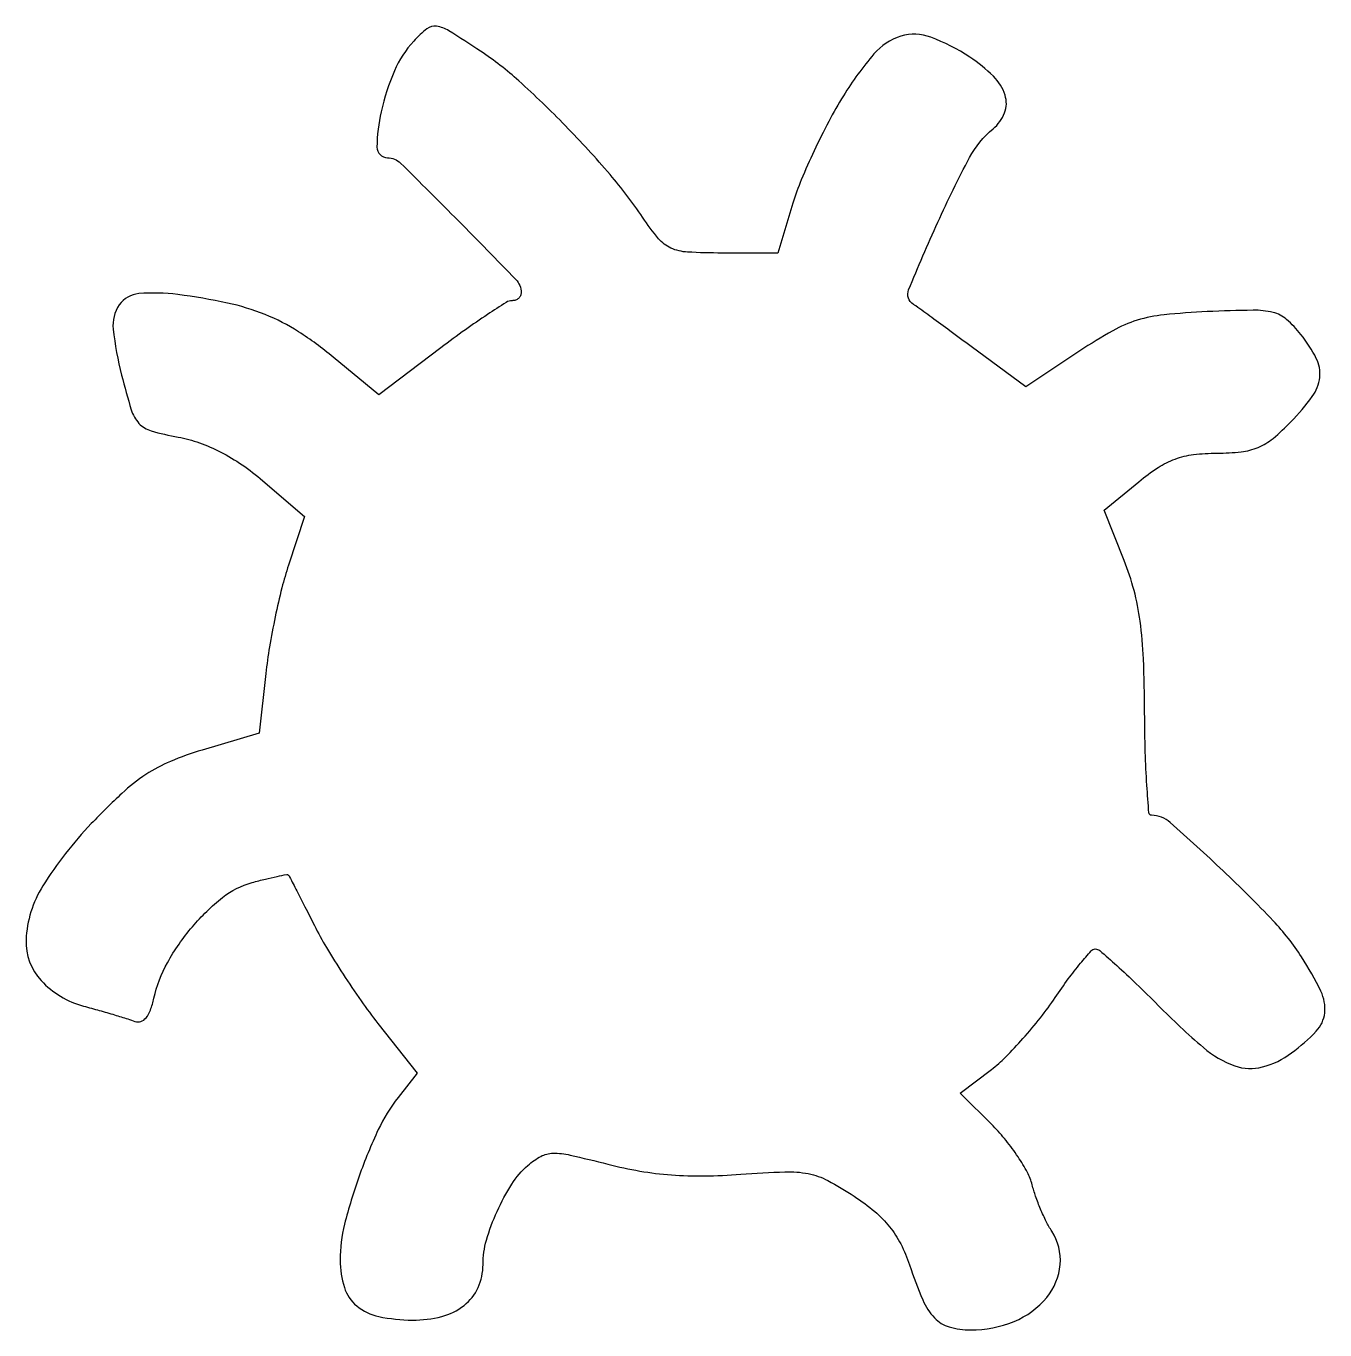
# Model space of a CAD drawing. Extents: x 0 to 136, y 0 to 137.
import ezdxf

# ---------------------------------------------------------------- set-up
doc = ezdxf.new("R2010")
doc.units = 0

msp = doc.modelspace()

# ---------------------------------------------------------------- linework, layer by layer
msp.add_lwpolyline([(40.724591, 135.24817, 0.081538), (38.700591, 132.110154, 0.047296), (37.304646, 127.835001, 0.052652), (36.871289, 124.112168, 0.417345), (37.971644, 123, -0.196919), (39.333879, 122.441856, -0.003069), (45.427598, 116.366809, -0.003095), (51.442616, 110.220534, -0.194503), (52, 108.841894, -0.111721), (51.927331, 108.520728, -0.100099), (51.721806, 108.247306, -0.094521), (51.414562, 108.063883, -0.087655), (51.052958, 108, 0.141379), (50.443686, 107.82421, 0.005555), (48.468435, 106.550031, 0.009466), (46.151919, 104.955188, 0.006507), (43.584471, 103.063936), (37.063026, 98.127871), (32.281513, 102.083278, 0.030705), (28.634065, 104.741196, 0.046486), (25.144928, 106.537484, 0.042621), (21.165542, 107.756858, 0.021242), (15.966742, 108.647507, 0.052113), (11.880805, 108.741759, 0.22391), (9.826223, 107.560958, 0.182333), (9.181401, 105.013536, 0.033844), (10.063765, 100.176816, 0.01233), (11.078729, 96.548578, 0.111263), (11.891277, 95.126273, 0.139875), (13.167019, 94.340252, 0.02333), (16, 93.684107, -0.04008), (18.227289, 93.089069, -0.033607), (20.47183, 92.117876, -0.031557), (22.702682, 90.784736, -0.026478), (24.888872, 89.106571), (29.277744, 85.352286), (27.587985, 80.264899, 0.018694), (26.889824, 77.86678, 0.009697), (26.189229, 74.82701, 0.009628), (25.589491, 71.672387, 0.014441), (25.199113, 68.896929), (24.5, 62.616346), (18.532728, 60.846255, 0.026925), (15.198412, 59.658518, 0.047367), (12.620097, 58.280951, 0.040789), (10.103182, 56.299594, 0.015056), (6.885427, 53.125685, 0.050552), (1.80273, 46.591966, 0.130241), (0.043544, 40.926831, 0.200905), (1.623295, 36.658377, 0.140097), (6.079553, 33.978579, -0.003187), (7.726833, 33.523731, -0.003412), (9.331075, 33.057895, -0.003236), (10.704216, 32.639289, -0.016009), (11.467595, 32.374061, 0.177654), (12.080206, 32.365013, 0.137784), (12.630726, 32.750368, 0.083998), (13.096157, 33.565838, 0.03372), (13.456645, 34.802604, -0.073581), (14.87292, 38.530164, -0.048449), (17.493521, 42.305176, -0.049412), (20.672404, 45.377841, -0.100401), (23.758949, 46.943888, -0.006571), (25.163292, 47.311853, -0.010417), (26.37626, 47.586006, -0.004654), (27.400606, 47.785286, -0.270956), (27.573471, 47.722895, -0.054237), (27.695853, 47.538863, -0.000499), (28.451042, 46.079338, -0.00169), (29.312708, 44.39601, -0.001091), (30.299856, 42.440807, 0.018101), (31.567739, 40.128551, 0.009405), (33.306601, 37.333765, 0.009339), (35.202231, 34.52729, 0.01404), (36.968134, 32.159529), (41.095954, 26.937445), (39.088774, 24.385729, 0.056727), (37.010847, 21.020639, 0.024279), (34.992076, 16.127601, 0.024166), (33.466964, 11.098321, 0.061605), (33, 7.32273, 0.076916), (33.444888, 4.447787, 0.143978), (34.74923, 2.512501, 0.123023), (37.062174, 1.40393, 0.048628), (40.595012, 1.031803, 0.064906), (43.660045, 1.407177, 0.104221), (46.01202, 2.57007, 0.120227), (47.477331, 4.44021, 0.106731), (48, 6.860859, -0.070106), (48.359664, 9.413398, -0.036286), (49.474111, 12.442857, -0.036266), (51.018723, 15.286819, -0.068487), (52.71069, 17.268068, -0.060261), (54.072098, 18.213221, -0.118459), (55.341629, 18.538277, -0.059676), (57.145502, 18.349319, -0.006937), (61.098706, 17.392563, 0.02059), (64.475942, 16.672193, 0.023217), (67.768533, 16.266645, 0.022164), (71.213638, 16.157032, 0.016), (75.054308, 16.328103, -0.009961), (79.689672, 16.590697, -0.057033), (82.141419, 16.400865, -0.074635), (84.187647, 15.67656, -0.0239), (86.966584, 14.022122, -0.028578), (89.111015, 12.419076, -0.048438), (90.67805, 10.818889, -0.051446), (91.844982, 9.019491, -0.037421), (92.769629, 6.818515, 0.019236), (94.156281, 3.149897, 0.088756), (95.38966, 1.254536, 0.135141), (96.92683, 0.315889, 0.070001), (99.172105, 0, 0.096734), (103.739166, 0.89193, 0.124625), (107.172465, 3.414755, 0.152217), (108.576741, 6.860377, 0.166312), (107.703816, 10.355889, -0.028066), (107.12352, 11.373615, -0.015579), (106.526403, 12.672379, -0.015497), (106.002047, 14.029147, -0.024096), (105.643921, 15.230933, 0.0628), (105.149597, 16.517351, 0.023862), (104.15929, 18.169365, 0.023184), (102.899323, 19.882664, 0.026242), (101.534156, 21.399178), (98.096844, 24.836489), (101.360477, 27.325783, 0.033971), (102.853577, 28.634061, 0.014456), (104.675315, 30.572183, 0.014225), (106.506819, 32.759483, 0.018119), (108.062055, 34.881753, -0.009321), (109.434286, 36.825104, -0.013887), (110.712333, 38.467668, -0.008855), (111.825184, 39.771031, -0.205914), (112.256525, 39.974215, -0.188599), (112.735799, 39.805352, -0.004692), (114.510566, 38.245772, -0.009473), (116.569109, 36.330808, -0.006234), (118.867503, 34.053944, 0.021193), (123.605089, 29.63351, 0.09178), (126.918561, 27.712711, 0.151239), (129.803413, 27.591174, 0.094918), (132.872145, 29.063594, 0.043546), (135.457267, 31.347786, 0.165731), (136.34553, 33.276412, 0.140856), (135.941248, 35.539981, 0.028484), (133.914353, 39.133469, 0.047242), (130.942093, 42.924435, 0.013734), (125.67972, 48.171938, 0.007799), (120.12198, 53.256026, 0.183072), (118.162554, 54.000697, -0.390287), (117.894142, 54.248385, -0.00366), (117.678373, 57.158797, -0.009606), (117.513523, 60.62898, -0.005778), (117.444674, 64.750697, 0.008594), (117.318365, 70.40495, 0.023597), (116.972757, 74.380784, 0.031253), (116.331476, 77.604191, 0.030358), (115.2889, 80.754865), (113.188451, 86.009729), (116.822069, 89.004865, -0.028626), (118.856329, 90.494744, -0.056328), (120.64829, 91.387851, -0.057169), (122.576645, 91.850797, -0.030359), (125.031677, 92, 0.027693), (127.58474, 92.141514, 0.072758), (129.35461, 92.604774, 0.072595), (130.919903, 93.556299, 0.027477), (132.803833, 95.297607, 0.034488), (135.040959, 97.949144, 0.130305), (135.82506, 99.954464, 0.147487), (135.465301, 101.939607, 0.048632), (133.849507, 104.464192, 0.048751), (132.342792, 106.036991, 0.118443), (130.921869, 106.765294, 0.063735), (128.82145, 106.998461, 0.00716), (124.012799, 106.849051, 0.013717), (119.480917, 106.518479, 0.049728), (116.651565, 105.946052, 0.053819), (114.105755, 104.850045, 0.018017), (110.647661, 102.729407), (104.968737, 98.958814), (99.234369, 103.189105, 0.000449), (97.013446, 104.824418, 0.000694), (95.090673, 106.233426, 0.000208), (93.418048, 107.454494, 0.021663), (93.18069, 107.612342, -0.369203), (92.676172, 109.135306, -0.009579), (95.734643, 116.23783, -0.016057), (99.071714, 123.009199, -0.097324), (101.531818, 126.026406, 0.127825), (102.74177, 127.707683, 0.172487), (102.793665, 129.566039, 0.120249), (101.571486, 131.545921, 0.048489), (99.087653, 133.560692, 0.056601), (94.990449, 135.649787, 0.165404), (91.862151, 135.745546, 0.14264), (89.029687, 133.887342, 0.038443), (85.831008, 129.5, 0.016547), (84.2961, 126.819428, 0.011747), (82.747314, 123.720313, 0.011876), (81.407221, 120.688614, 0.024546), (80.535338, 118.25), (78.94413, 113), (73.104951, 113, -0.013427), (69.45984, 113.097905, -0.092284), (67.724889, 113.518346, -0.114492), (66.427879, 114.503909, -0.025444), (64.748092, 116.75, 0.029482), (61.334575, 121.238338, 0.01598), (56.651096, 126.356174, 0.015903), (51.761993, 131.058482, 0.0371), (47.752329, 134.170123, 0.006811), (44.41214, 136.321311, 0.101934), (43.119061, 136.80122, 0.207175), (42.106565, 136.535819, 0.042602)], format="xyb", close=True)

doc.saveas('drawing.dxf')
